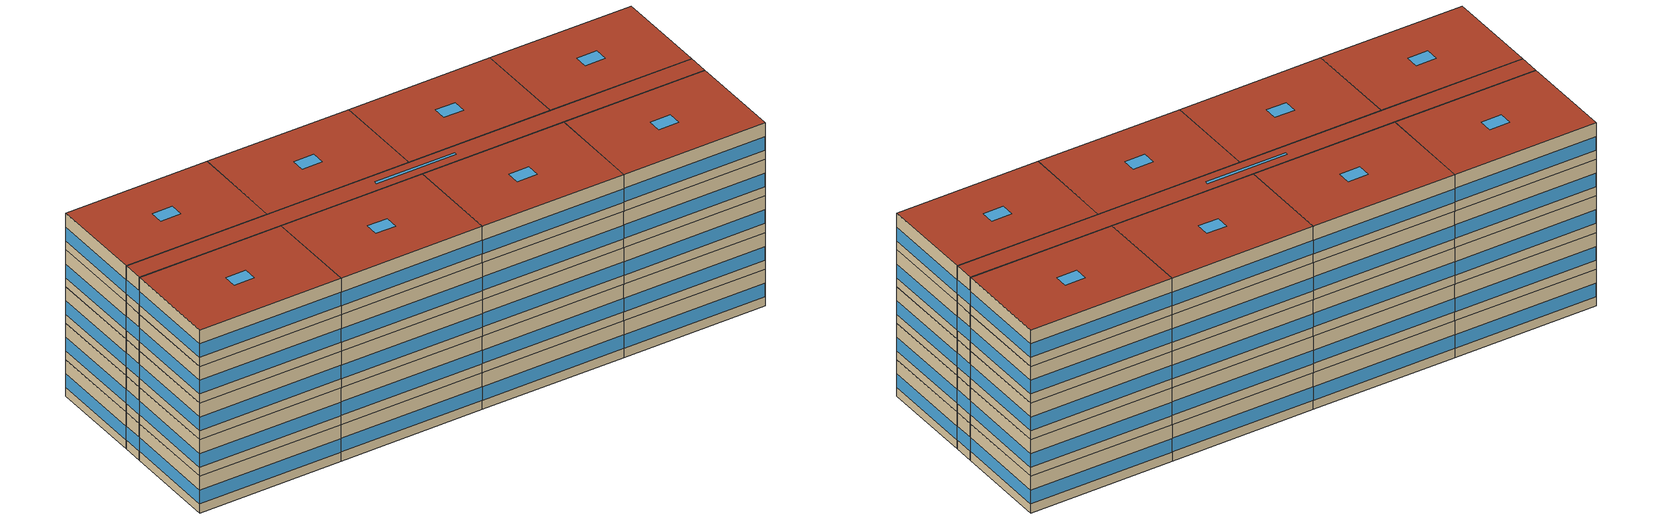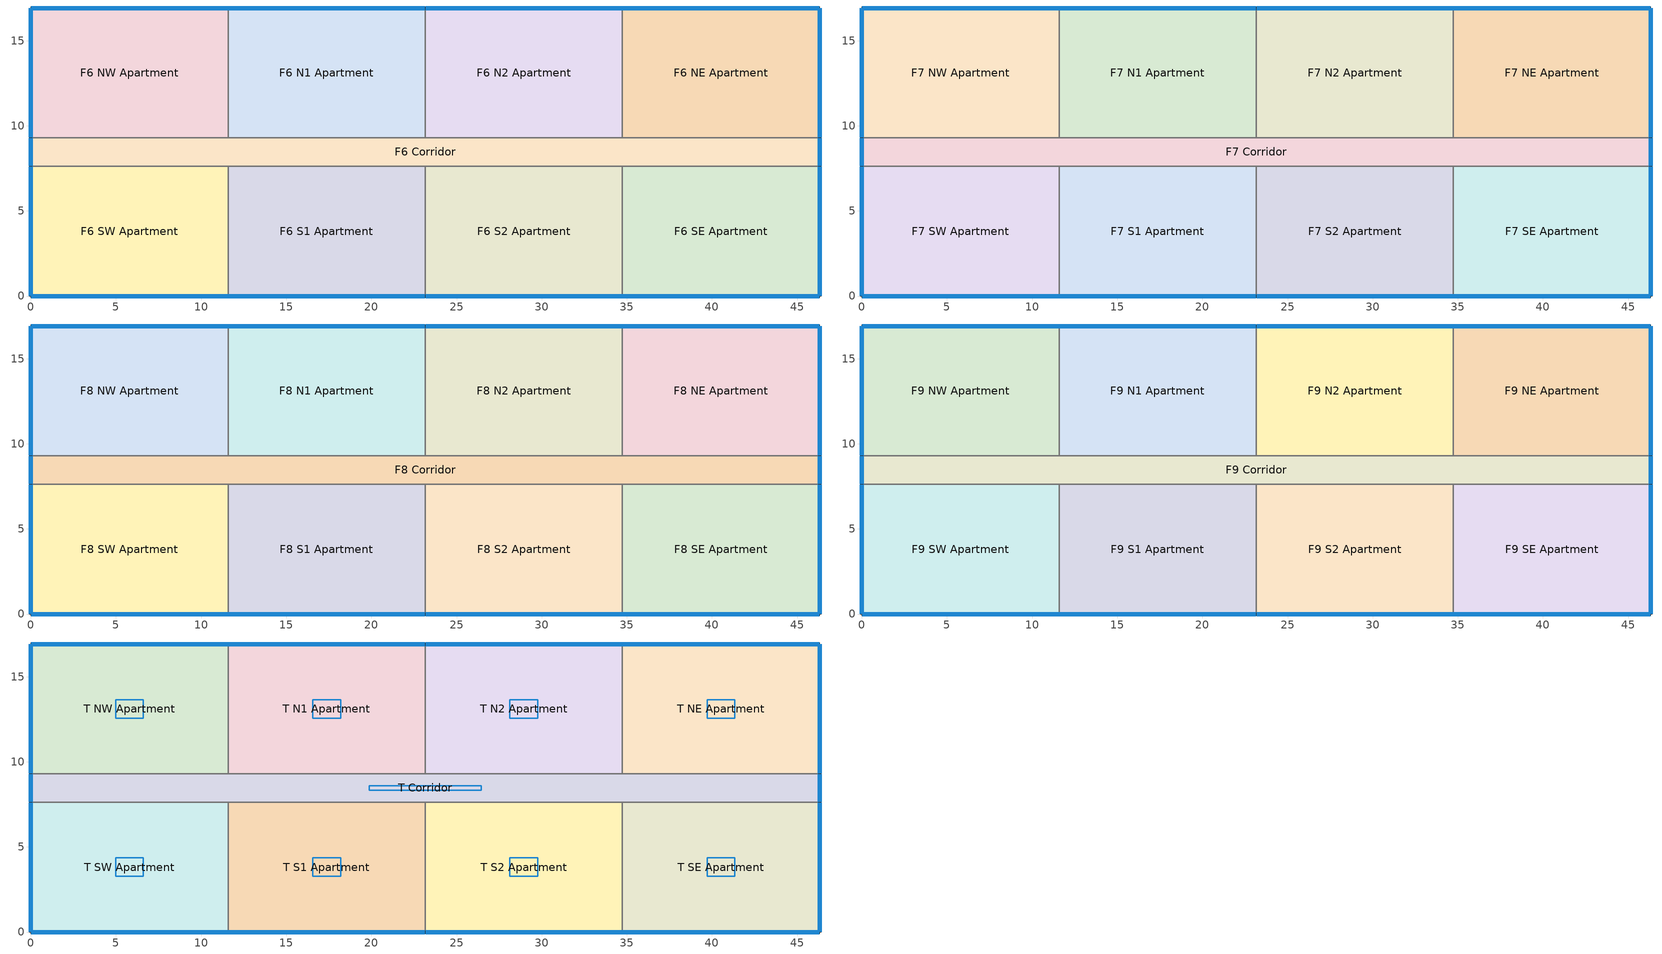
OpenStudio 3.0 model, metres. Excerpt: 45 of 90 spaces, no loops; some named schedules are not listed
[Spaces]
F6 S2 Apartment
 floor to M S2 Apartment: 34.75,7.62 34.75,0 23.16,0 23.16,7.62 z15.24
 wall outside: 23.16,0 34.75,0 z15.24:18.29
 wall to F6 Corridor: 34.75,7.62 23.16,7.62 z15.24:18.29
 wall to F6 S1 Apartment: 23.16,7.62 23.16,0 z15.24:18.29
 wall to F6 SE Apartment: 34.75,0 34.75,7.62 z15.24:18.29
 window (BTAP-Ext-FixedWindow:U=0.190 SHGC=0.600): 23.19,0 34.72,0 z16:17.12
F6 NE Apartment
 floor to M NE Apartment: 46.33,16.92 46.33,9.3 34.75,9.3 34.75,16.92 z15.24
 wall outside: 46.33,9.3 46.33,16.92 34.75,16.92 z15.24:18.29
 wall to F6 N2 Apartment: 34.75,16.92 34.75,9.3 z15.24:18.29
 wall to F6 Corridor: 34.75,9.3 46.33,9.3 z15.24:18.29
 window (BTAP-Ext-FixedWindow:U=0.190 SHGC=0.600): 46.33,9.32 46.33,16.89 z16:17.13; 46.3,16.92 34.77,16.92 z16:17.12
F6 S1 Apartment
 floor to M S1 Apartment: 23.16,7.62 23.16,0 11.58,0 11.58,7.62 z15.24
 wall outside: 11.58,0 23.16,0 z15.24:18.29
 wall to F6 SW Apartment: 11.58,7.62 11.58,0 z15.24:18.29
 wall to F6 Corridor: 23.16,7.62 11.58,7.62 z15.24:18.29
 window (BTAP-Ext-FixedWindow:U=0.190 SHGC=0.600): 11.61,0 23.14,0 z16:17.12
F6 Corridor
 floor to M Corridor: 46.33,9.3 46.33,7.62 0,7.62 0,9.3 z15.24
 wall outside: 46.33,7.62 46.33,9.3 / 0,9.3 0,7.62 z15.24:18.29
 wall to F6 N1 Apartment: 23.16,9.3 11.58,9.3 z15.24:18.29
 wall to F6 SE Apartment: 34.75,7.62 46.33,7.62 z15.24:18.29
 wall to F6 SW Apartment: 0,7.62 11.58,7.62 z15.24:18.29
 wall to F6 N2 Apartment: 34.75,9.3 23.16,9.3 z15.24:18.29
 wall to F6 NW Apartment: 11.58,9.3 0,9.3 z15.24:18.29
 window (BTAP-Ext-FixedWindow:U=0.190 SHGC=0.600): 46.33,7.65 46.33,9.27 / 0,9.27 0,7.65 z16:17.15
F6 SE Apartment
 floor to M SE Apartment: 46.33,7.62 46.33,0 34.75,0 34.75,7.62 z15.24
 wall outside: 34.75,0 46.33,0 46.33,7.62 z15.24:18.29
 window (BTAP-Ext-FixedWindow:U=0.190 SHGC=0.600): 46.33,0.03 46.33,7.59 z16:17.13; 34.77,0 46.3,0 z16:17.12
F6 N1 Apartment
 floor to M N1 Apartment: 23.16,16.92 23.16,9.3 11.58,9.3 11.58,16.92 z15.24
 wall outside: 23.16,16.92 11.58,16.92 z15.24:18.29
 wall to F6 N2 Apartment: 23.16,9.3 23.16,16.92 z15.24:18.29
 wall to F6 NW Apartment: 11.58,16.92 11.58,9.3 z15.24:18.29
 window (BTAP-Ext-FixedWindow:U=0.190 SHGC=0.600): 23.14,16.92 11.61,16.92 z16:17.12
F6 NW Apartment
 floor to M NW Apartment: 11.58,16.92 11.58,9.3 0,9.3 0,16.92 z15.24
 wall outside: 11.58,16.92 0,16.92 0,9.3 z15.24:18.29
 window (BTAP-Ext-FixedWindow:U=0.190 SHGC=0.600): 11.56,16.92 0.03,16.92 z16:17.12; 0,16.89 0,9.32 z16:17.13
F6 N2 Apartment
 floor to M N2 Apartment: 34.75,16.92 34.75,9.3 23.16,9.3 23.16,16.92 z15.24
 wall outside: 34.75,16.92 23.16,16.92 z15.24:18.29
 window (BTAP-Ext-FixedWindow:U=0.190 SHGC=0.600): 34.72,16.92 23.19,16.92 z16:17.12
F6 SW Apartment
 floor to M SW Apartment: 11.58,7.62 11.58,0 0,0 0,7.62 z15.24
 wall outside: 0,7.62 0,0 11.58,0 z15.24:18.29
 window (BTAP-Ext-FixedWindow:U=0.190 SHGC=0.600): 0.03,0 11.56,0 z16:17.12; 0,7.59 0,0.03 z16:17.13
F7 SE Apartment
 floor to F6 SE Apartment: 46.33,7.62 46.33,0 34.75,0 34.75,7.62 z18.29
 wall outside: 34.75,0 46.33,0 46.33,7.62 z18.29:21.33
 wall to F7 S2 Apartment: 34.75,7.62 34.75,0 z18.29:21.33
 wall to F7 Corridor: 46.33,7.62 34.75,7.62 z18.29:21.33
 window (BTAP-Ext-FixedWindow:U=0.190 SHGC=0.600): 46.33,0.03 46.33,7.59 z19.05:20.18; 34.77,0 46.3,0 z19.05:20.17
F7 N2 Apartment
 floor to F6 N2 Apartment: 34.75,16.92 34.75,9.3 23.16,9.3 23.16,16.92 z18.29
 wall outside: 34.75,16.92 23.16,16.92 z18.29:21.33
 wall to F7 Corridor: 23.16,9.3 34.75,9.3 z18.29:21.33
 wall to F7 NE Apartment: 34.75,9.3 34.75,16.92 z18.29:21.33
 wall to F7 N1 Apartment: 23.16,16.92 23.16,9.3 z18.29:21.33
 window (BTAP-Ext-FixedWindow:U=0.190 SHGC=0.600): 34.72,16.92 23.19,16.92 z19.05:20.17
F7 NE Apartment
 floor to F6 NE Apartment: 46.33,16.92 46.33,9.3 34.75,9.3 34.75,16.92 z18.29
 wall outside: 46.33,9.3 46.33,16.92 34.75,16.92 z18.29:21.33
 wall to F7 Corridor: 34.75,9.3 46.33,9.3 z18.29:21.33
 window (BTAP-Ext-FixedWindow:U=0.190 SHGC=0.600): 46.33,9.32 46.33,16.89 z19.05:20.18; 46.3,16.92 34.77,16.92 z19.05:20.17
F7 S2 Apartment
 floor to F6 S2 Apartment: 34.75,7.62 34.75,0 23.16,0 23.16,7.62 z18.29
 wall outside: 23.16,0 34.75,0 z18.29:21.33
 wall to F7 Corridor: 34.75,7.62 23.16,7.62 z18.29:21.33
 wall to F7 S1 Apartment: 23.16,7.62 23.16,0 z18.29:21.33
 window (BTAP-Ext-FixedWindow:U=0.190 SHGC=0.600): 23.19,0 34.72,0 z19.05:20.17
F7 NW Apartment
 floor to F6 NW Apartment: 11.58,16.92 11.58,9.3 0,9.3 0,16.92 z18.29
 wall outside: 11.58,16.92 0,16.92 0,9.3 z18.29:21.33
 wall to F7 Corridor: 0,9.3 11.58,9.3 z18.29:21.33
 wall to F7 N1 Apartment: 11.58,9.3 11.58,16.92 z18.29:21.33
 window (BTAP-Ext-FixedWindow:U=0.190 SHGC=0.600): 11.56,16.92 0.03,16.92 z19.05:20.17; 0,16.89 0,9.32 z19.05:20.18
F7 N1 Apartment
 floor to F6 N1 Apartment: 23.16,16.92 23.16,9.3 11.58,9.3 11.58,16.92 z18.29
 wall outside: 23.16,16.92 11.58,16.92 z18.29:21.33
 wall to F7 Corridor: 11.58,9.3 23.16,9.3 z18.29:21.33
 window (BTAP-Ext-FixedWindow:U=0.190 SHGC=0.600): 23.14,16.92 11.61,16.92 z19.05:20.17
F7 S1 Apartment
 floor to F6 S1 Apartment: 23.16,7.62 23.16,0 11.58,0 11.58,7.62 z18.29
 wall outside: 11.58,0 23.16,0 z18.29:21.33
 wall to F7 Corridor: 23.16,7.62 11.58,7.62 z18.29:21.33
 wall to F7 SW Apartment: 11.58,7.62 11.58,0 z18.29:21.33
 window (BTAP-Ext-FixedWindow:U=0.190 SHGC=0.600): 11.61,0 23.14,0 z19.05:20.17
F7 Corridor
 floor to F6 Corridor: 46.33,9.3 46.33,7.62 0,7.62 0,9.3 z18.29
 wall outside: 0,9.3 0,7.62 / 46.33,7.62 46.33,9.3 z18.29:21.33
 wall to F7 SW Apartment: 0,7.62 11.58,7.62 z18.29:21.33
 window (BTAP-Ext-FixedWindow:U=0.190 SHGC=0.600): 46.33,7.65 46.33,9.27 / 0,9.27 0,7.65 z19.05:20.2
F7 SW Apartment
 floor to F6 SW Apartment: 11.58,7.62 11.58,0 0,0 0,7.62 z18.29
 wall outside: 0,7.62 0,0 11.58,0 z18.29:21.33
 window (BTAP-Ext-FixedWindow:U=0.190 SHGC=0.600): 0.03,0 11.56,0 z19.05:20.17; 0,7.59 0,0.03 z19.05:20.18
F8 SW Apartment
 floor to F7 SW Apartment: 11.58,7.62 11.58,0 0,0 0,7.62 z21.33
 wall outside: 0,7.62 0,0 11.58,0 z21.33:24.38
 wall to F8 Corridor: 11.58,7.62 0,7.62 z21.33:24.38
 wall to F8 S1 Apartment: 11.58,0 11.58,7.62 z21.33:24.38
 window (BTAP-Ext-FixedWindow:U=0.190 SHGC=0.600): 0.03,0 11.56,0 / 0,7.59 0,0.03 z22.1:23.22
F8 N1 Apartment
 floor to F7 N1 Apartment: 23.16,16.92 23.16,9.3 11.58,9.3 11.58,16.92 z21.33
 wall outside: 23.16,16.92 11.58,16.92 z21.33:24.38
 wall to F8 NW Apartment: 11.58,16.92 11.58,9.3 z21.33:24.38
 wall to F8 Corridor: 11.58,9.3 23.16,9.3 z21.33:24.38
 wall to F8 N2 Apartment: 23.16,9.3 23.16,16.92 z21.33:24.38
 window (BTAP-Ext-FixedWindow:U=0.190 SHGC=0.600): 23.14,16.92 11.61,16.92 z22.1:23.22
F8 N2 Apartment
 floor to F7 N2 Apartment: 34.75,16.92 34.75,9.3 23.16,9.3 23.16,16.92 z21.33
 wall outside: 34.75,16.92 23.16,16.92 z21.33:24.38
 wall to F8 Corridor: 23.16,9.3 34.75,9.3 z21.33:24.38
 wall to F8 NE Apartment: 34.75,9.3 34.75,16.92 z21.33:24.38
 window (BTAP-Ext-FixedWindow:U=0.190 SHGC=0.600): 34.72,16.92 23.19,16.92 z22.1:23.22
F8 Corridor
 floor to F7 Corridor: 46.33,9.3 46.33,7.62 0,7.62 0,9.3 z21.33
 wall outside: 46.33,7.62 46.33,9.3 / 0,9.3 0,7.62 z21.33:24.38
 wall to F8 S1 Apartment: 11.58,7.62 23.16,7.62 z21.33:24.38
 wall to F8 SE Apartment: 34.75,7.62 46.33,7.62 z21.33:24.38
 wall to F8 NE Apartment: 46.33,9.3 34.75,9.3 z21.33:24.38
 wall to F8 NW Apartment: 11.58,9.3 0,9.3 z21.33:24.38
 wall to F8 S2 Apartment: 23.16,7.62 34.75,7.62 z21.33:24.38
 window (BTAP-Ext-FixedWindow:U=0.190 SHGC=0.600): 46.33,7.65 46.33,9.27 / 0,9.27 0,7.65 z22.1:23.25
F8 S1 Apartment
 floor to F7 S1 Apartment: 23.16,7.62 23.16,0 11.58,0 11.58,7.62 z21.33
 wall outside: 11.58,0 23.16,0 z21.33:24.38
 wall to F8 S2 Apartment: 23.16,0 23.16,7.62 z21.33:24.38
 window (BTAP-Ext-FixedWindow:U=0.190 SHGC=0.600): 11.61,0 23.14,0 z22.1:23.22
F8 S2 Apartment
 floor to F7 S2 Apartment: 34.75,7.62 34.75,0 23.16,0 23.16,7.62 z21.33
 wall outside: 23.16,0 34.75,0 z21.33:24.38
 wall to F8 SE Apartment: 34.75,0 34.75,7.62 z21.33:24.38
 window (BTAP-Ext-FixedWindow:U=0.190 SHGC=0.600): 23.19,0 34.72,0 z22.1:23.22
F8 SE Apartment
 floor to F7 SE Apartment: 46.33,7.62 46.33,0 34.75,0 34.75,7.62 z21.33
 wall outside: 34.75,0 46.33,0 46.33,7.62 z21.33:24.38
 window (BTAP-Ext-FixedWindow:U=0.190 SHGC=0.600): 46.33,0.03 46.33,7.59 / 34.77,0 46.3,0 z22.1:23.22
F8 NW Apartment
 floor to F7 NW Apartment: 11.58,16.92 11.58,9.3 0,9.3 0,16.92 z21.33
 wall outside: 11.58,16.92 0,16.92 0,9.3 z21.33:24.38
 window (BTAP-Ext-FixedWindow:U=0.190 SHGC=0.600): 11.56,16.92 0.03,16.92 / 0,16.89 0,9.32 z22.1:23.22
F8 NE Apartment
 floor to F7 NE Apartment: 46.33,16.92 46.33,9.3 34.75,9.3 34.75,16.92 z21.33
 wall outside: 46.33,9.3 46.33,16.92 34.75,16.92 z21.33:24.38
 window (BTAP-Ext-FixedWindow:U=0.190 SHGC=0.600): 46.33,9.32 46.33,16.89 / 46.3,16.92 34.77,16.92 z22.1:23.22
F9 SE Apartment
 floor to F8 SE Apartment: 46.33,7.62 46.33,0 34.75,0 34.75,7.62 z24.38
 wall outside: 34.75,0 46.33,0 46.33,7.62 z24.38:27.43
 wall to F9 S2 Apartment: 34.75,7.62 34.75,0 z24.38:27.43
 wall to F9 Corridor: 46.33,7.62 34.75,7.62 z24.38:27.43
 window (BTAP-Ext-FixedWindow:U=0.190 SHGC=0.600): 46.33,0.03 46.33,7.59 / 34.77,0 46.3,0 z25.14:26.27
F9 N2 Apartment
 floor to F8 N2 Apartment: 34.75,16.92 34.75,9.3 23.16,9.3 23.16,16.92 z24.38
 wall outside: 34.75,16.92 23.16,16.92 z24.38:27.43
 wall to F9 NE Apartment: 34.75,9.3 34.75,16.92 z24.38:27.43
 wall to F9 Corridor: 23.16,9.3 34.75,9.3 z24.38:27.43
 wall to F9 N1 Apartment: 23.16,16.92 23.16,9.3 z24.38:27.43
 window (BTAP-Ext-FixedWindow:U=0.190 SHGC=0.600): 34.72,16.92 23.19,16.92 z25.14:26.27
F9 SW Apartment
 floor to F8 SW Apartment: 11.58,7.62 11.58,0 0,0 0,7.62 z24.38
 wall outside: 0,7.62 0,0 11.58,0 z24.38:27.43
 wall to F9 Corridor: 11.58,7.62 0,7.62 z24.38:27.43
 wall to F9 S1 Apartment: 11.58,0 11.58,7.62 z24.38:27.43
 window (BTAP-Ext-FixedWindow:U=0.190 SHGC=0.600): 0.03,0 11.56,0 / 0,7.59 0,0.03 z25.14:26.27
F9 Corridor
 floor to F8 Corridor: 46.33,9.3 46.33,7.62 0,7.62 0,9.3 z24.38
 wall outside: 0,9.3 0,7.62 / 46.33,7.62 46.33,9.3 z24.38:27.43
 wall to F9 NE Apartment: 46.33,9.3 34.75,9.3 z24.38:27.43
 wall to F9 NW Apartment: 11.58,9.3 0,9.3 z24.38:27.43
 wall to F9 S1 Apartment: 11.58,7.62 23.16,7.62 z24.38:27.43
 wall to F9 N1 Apartment: 23.16,9.3 11.58,9.3 z24.38:27.43
 wall to F9 S2 Apartment: 23.16,7.62 34.75,7.62 z24.38:27.43
 window (BTAP-Ext-FixedWindow:U=0.190 SHGC=0.600): 46.33,7.65 46.33,9.27 / 0,9.27 0,7.65 z25.14:26.3
F9 NE Apartment
 floor to F8 NE Apartment: 46.33,16.92 46.33,9.3 34.75,9.3 34.75,16.92 z24.38
 wall outside: 46.33,9.3 46.33,16.92 34.75,16.92 z24.38:27.43
 window (BTAP-Ext-FixedWindow:U=0.190 SHGC=0.600): 46.33,9.32 46.33,16.89 / 46.3,16.92 34.77,16.92 z25.14:26.27
F9 S1 Apartment
 floor to F8 S1 Apartment: 23.16,7.62 23.16,0 11.58,0 11.58,7.62 z24.38
 wall outside: 11.58,0 23.16,0 z24.38:27.43
 wall to F9 S2 Apartment: 23.16,0 23.16,7.62 z24.38:27.43
 window (BTAP-Ext-FixedWindow:U=0.190 SHGC=0.600): 11.61,0 23.14,0 z25.14:26.27
F9 S2 Apartment
 floor to F8 S2 Apartment: 34.75,7.62 34.75,0 23.16,0 23.16,7.62 z24.38
 wall outside: 23.16,0 34.75,0 z24.38:27.43
 window (BTAP-Ext-FixedWindow:U=0.190 SHGC=0.600): 23.19,0 34.72,0 z25.14:26.27
F9 NW Apartment
 floor to F8 NW Apartment: 11.58,16.92 11.58,9.3 0,9.3 0,16.92 z24.38
 wall outside: 11.58,16.92 0,16.92 0,9.3 z24.38:27.43
 wall to F9 N1 Apartment: 11.58,9.3 11.58,16.92 z24.38:27.43
 window (BTAP-Ext-FixedWindow:U=0.190 SHGC=0.600): 11.56,16.92 0.03,16.92 / 0,16.89 0,9.32 z25.14:26.27
F9 N1 Apartment
 floor to F8 N1 Apartment: 23.16,16.92 23.16,9.3 11.58,9.3 11.58,16.92 z24.38
 wall outside: 23.16,16.92 11.58,16.92 z24.38:27.43
 window (BTAP-Ext-FixedWindow:U=0.190 SHGC=0.600): 23.14,16.92 11.61,16.92 z25.14:26.27
T N1 Apartment
 floor to F9 N1 Apartment: 23.16,16.92 23.16,9.3 11.58,9.3 11.58,16.92 z27.43
 wall outside: 23.16,16.92 11.58,16.92 z27.43:30.48
 wall to T NW Apartment: 11.58,16.92 11.58,9.3 z27.43:30.48
 wall to T Corridor: 11.58,9.3 23.16,9.3 z27.43:30.48
 wall to T N2 Apartment: 23.16,9.3 23.16,16.92 z27.43:30.48
 window (BTAP-Ext-FixedWindow:U=0.190 SHGC=0.600): 23.14,16.92 11.61,16.92 z28.19:29.32
 roof outside: 23.16,9.3 23.16,16.92 11.58,16.92 11.58,9.3 z30.48
 skylight (BTAP-Ext-Skylights:U=0.190 SHGC=0.600): 18.19,12.57 18.19,13.64 16.55,13.64 16.55,12.57 z30.48
T N2 Apartment
 floor to F9 N2 Apartment: 34.75,16.92 34.75,9.3 23.16,9.3 23.16,16.92 z27.43
 wall outside: 34.75,16.92 23.16,16.92 z27.43:30.48
 wall to T NE Apartment: 34.75,9.3 34.75,16.92 z27.43:30.48
 wall to T Corridor: 23.16,9.3 34.75,9.3 z27.43:30.48
 window (BTAP-Ext-FixedWindow:U=0.190 SHGC=0.600): 34.72,16.92 23.19,16.92 z28.19:29.32
 roof outside: 34.75,9.3 34.75,16.92 23.16,16.92 23.16,9.3 z30.48
 skylight (BTAP-Ext-Skylights:U=0.190 SHGC=0.600): 29.77,12.57 29.77,13.64 28.14,13.64 28.14,12.57 z30.48
T S2 Apartment
 floor to F9 S2 Apartment: 34.75,7.62 34.75,0 23.16,0 23.16,7.62 z27.43
 wall outside: 23.16,0 34.75,0 z27.43:30.48
 wall to T Corridor: 34.75,7.62 23.16,7.62 z27.43:30.48
 wall to T S1 Apartment: 23.16,7.62 23.16,0 z27.43:30.48
 wall to T SE Apartment: 34.75,0 34.75,7.62 z27.43:30.48
 window (BTAP-Ext-FixedWindow:U=0.190 SHGC=0.600): 23.19,0 34.72,0 z28.19:29.32
 roof outside: 34.75,0 34.75,7.62 23.16,7.62 23.16,0 z30.48
 skylight (BTAP-Ext-Skylights:U=0.190 SHGC=0.600): 29.77,3.27 29.77,4.35 28.14,4.35 28.14,3.27 z30.48
T SW Apartment
 floor to F9 SW Apartment: 11.58,7.62 11.58,0 0,0 0,7.62 z27.43
 wall outside: 0,7.62 0,0 11.58,0 z27.43:30.48
 wall to T Corridor: 11.58,7.62 0,7.62 z27.43:30.48
 wall to T S1 Apartment: 11.58,0 11.58,7.62 z27.43:30.48
 window (BTAP-Ext-FixedWindow:U=0.190 SHGC=0.600): 0.03,0 11.56,0 / 0,7.59 0,0.03 z28.19:29.32
 roof outside: 11.58,0 11.58,7.62 0,7.62 0,0 z30.48
 skylight (BTAP-Ext-Skylights:U=0.190 SHGC=0.600): 6.61,3.27 6.61,4.35 4.97,4.35 4.97,3.27 z30.48
T SE Apartment
 floor to F9 SE Apartment: 46.33,7.62 46.33,0 34.75,0 34.75,7.62 z27.43
 wall outside: 34.75,0 46.33,0 46.33,7.62 z27.43:30.48
 wall to T Corridor: 46.33,7.62 34.75,7.62 z27.43:30.48
 window (BTAP-Ext-FixedWindow:U=0.190 SHGC=0.600): 46.33,0.03 46.33,7.59 / 34.77,0 46.3,0 z28.19:29.32
 roof outside: 46.33,0 46.33,7.62 34.75,7.62 34.75,0 z30.48
 skylight (BTAP-Ext-Skylights:U=0.190 SHGC=0.600): 41.36,3.27 41.36,4.35 39.72,4.35 39.72,3.27 z30.48
T S1 Apartment
 floor to F9 S1 Apartment: 23.16,7.62 23.16,0 11.58,0 11.58,7.62 z27.43
 wall outside: 11.58,0 23.16,0 z27.43:30.48
 wall to T Corridor: 23.16,7.62 11.58,7.62 z27.43:30.48
 window (BTAP-Ext-FixedWindow:U=0.190 SHGC=0.600): 11.61,0 23.14,0 z28.19:29.32
 roof outside: 23.16,0 23.16,7.62 11.58,7.62 11.58,0 z30.48
 skylight (BTAP-Ext-Skylights:U=0.190 SHGC=0.600): 18.19,3.27 18.19,4.35 16.55,4.35 16.55,3.27 z30.48
T Corridor
 floor to F9 Corridor: 46.33,9.3 46.33,7.62 0,7.62 0,9.3 z27.43
 wall outside: 0,9.3 0,7.62 / 46.33,7.62 46.33,9.3 z27.43:30.48
 wall to T NE Apartment: 46.33,9.3 34.75,9.3 z27.43:30.48
 wall to T NW Apartment: 11.58,9.3 0,9.3 z27.43:30.48
 window (BTAP-Ext-FixedWindow:U=0.190 SHGC=0.600): 46.33,7.65 46.33,9.27 / 0,9.27 0,7.65 z28.19:29.35
 roof outside: 46.33,7.62 46.33,9.3 0,9.3 0,7.62 z30.48
 skylight (BTAP-Ext-Skylights:U=0.190 SHGC=0.600): 26.44,8.34 26.44,8.58 19.89,8.58 19.89,8.34 z30.48
T NE Apartment
 floor to F9 NE Apartment: 46.33,16.92 46.33,9.3 34.75,9.3 34.75,16.92 z27.43
 wall outside: 46.33,9.3 46.33,16.92 34.75,16.92 z27.43:30.48
 window (BTAP-Ext-FixedWindow:U=0.190 SHGC=0.600): 46.33,9.32 46.33,16.89 / 46.3,16.92 34.77,16.92 z28.19:29.32
 roof outside: 46.33,9.3 46.33,16.92 34.75,16.92 34.75,9.3 z30.48
 skylight (BTAP-Ext-Skylights:U=0.190 SHGC=0.600): 41.36,12.57 41.36,13.64 39.72,13.64 39.72,12.57 z30.48
T NW Apartment
 floor to F9 NW Apartment: 11.58,16.92 11.58,9.3 0,9.3 0,16.92 z27.43
 wall outside: 11.58,16.92 0,16.92 0,9.3 z27.43:30.48
 window (BTAP-Ext-FixedWindow:U=0.190 SHGC=0.600): 11.56,16.92 0.03,16.92 / 0,16.89 0,9.32 z28.19:29.32
 roof outside: 11.58,9.3 11.58,16.92 0,16.92 0,9.3 z30.48
 skylight (BTAP-Ext-Skylights:U=0.190 SHGC=0.600): 6.61,12.57 6.61,13.64 4.97,13.64 4.97,12.57 z30.48
[Site]
Ottawa=Macdonald-Cartier Intl AP_ON_CAN: Latitude {deg}=45.317; Longitude {deg}=-75.667; Time Zone {hr}=-5; Elevation {m}=114.9; Terrain=City
[Building]
HighriseApartment: North Axis {deg}=0; Default Construction Set=BTAP-Mass at hdd = 4500.0; Standards Number of Stories=10; Standards Number of Above Ground Stories=10; Standards Template=NECB2017; Standards Building Type=HighriseApartment
[Site:WaterMainsTemperature]
Calculation Method=Correlation; Annual Average Outdoor Air Temperature {C}=6.83333; Maximum Difference In Monthly Average Outdoor Air Temperatures {deltaC}=31.2
[Site:GroundTemperature:BuildingSurface]
19.527, 19.502, 19.536, 19.598, 20.002, 21.64, 22.225, 22.375, 21.449, 20.121, 19.802, 19.633
[SizingPeriod:DesignDay] Barometric Pressure {Pa}=99952; Sky Clearness=0; Rain Indicator=0; Snow Indicator=0; Day of Month=21; Daylight Saving Time Indicator=0; Humidity Indicating Type=Wetbulb; Dry-Bulb Temperature Range Modifier Type=DefaultMultipliers
Name | Maximum Dry-Bulb Temperature {C} | Daily Dry-Bulb Temperature Range {deltaC} | Humidity Indicating Conditions at Maximum Dry-Bulb | Wind Speed {m/s} | Wind Direction {deg} | Month | Day Type | Solar Model Indicator | ASHRAE Taub | ASHRAE Taud
Ottawa=Macdonald-Cartier Intl Ann Clg .4% Condns DB=>MWB | 30.6 | 10.1 | 21.8 | 4.6 | 220 | 7 | SummerDesignDay | ASHRAETau | 0.417 | 2.264
Ottawa=Macdonald-Cartier Intl Ann Htg 99.6% Condns DB | -24.2 | 0 | -24.2 | 3.5 | 290 | 1 | WinterDesignDay | ASHRAEClearSky
[Material:NoMass] Roughness=Smooth; Thermal Absorptance=0.9; Solar Absorptance=0.7
Name | Thermal Resistance {m2-K/W} | Visible Absorptance
Typical Carpet Pad; Typical Carpet Pad 1 | 0.21648 | 0.8
Typical Insulation 1 | 5.20402 | 0.7
Typical Insulation 2 | 3.77764 | 0.7
Typical Insulation 3 | 6.41024 | 0.7
Typical Carpet Pad 2 | 1.25503 | 0.8
Typical Carpet Pad 3; Typical Carpet Pad 4 | 3.45515 | 0.8
Typical Insulation 4 | 0.526298 | 0.7
Typical Insulation 5 | 0.526316 | 0.7
[Material]
Name | Roughness | Thickness {m} | Conductivity {W/m-K} | Density {kg/m3} | Specific Heat {J/kg-K} | Thermal Absorptance | Solar Absorptance | Visible Absorptance
G05 25mm wood | MediumSmooth | 0.0254 | 0.15 | 608 | 1630 | 0.9 | 0.5 | 0.5
100mm Normalweight concrete floor 1 | MediumSmooth | 0.1016 | 2.31 | 2322 | 832
G01 13mm gypsum board 1 | Smooth | 0.0127 | 0.16 | 800 | 1090 | 0.9 | 0.7 | 0.5
4 in. Normalweight Concrete Floor 1 | MediumRough | 0.1016 | 2.31 | 2322 | 832 | 0.9 | 0.7 | 0.7
1IN Stucco 1 | Smooth | 0.0253 | 0.6918 | 1858 | 837 | 0.9 | 0.7 | 0.92
8IN CONCRETE HW RefBldg 1 | Rough | 0.2032 | 1.311 | 2240 | 836.8 | 0.9 | 0.7 | 0.7
1/2IN Gypsum 1 | Smooth | 0.0127 | 0.16 | 784.9 | 830 | 0.9 | 0.4 | 0.4
Metal Roof Surface 1; F08 Metal surface 1 | Smooth | 0.0008 | 45.28 | 7824 | 500 | 0.9 | 0.7 | 0.7
6 in. Normalweight Concrete Floor 1; 6 in. Normalweight Concrete Floor 2; 6 in. Normalweight Concrete Floor 3 | MediumRough | 0.1524 | 2.31 | 2322 | 832 | 0.9 | 0.7 | 0.7
[Construction]
BTAP-Int-Partition; BTAP-Int-Door: G05 25mm wood
BTAP-Int-Floor: 100mm Normalweight concrete floor 1, Typical Carpet Pad
BTAP-Int-Wall: G01 13mm gypsum board 1, G01 13mm gypsum board 1
BTAP-Int-Ceiling: Typical Carpet Pad, 100mm Normalweight concrete floor 1
BTAP-Int-Window: SimpleGlazing
BTAP-Ext-Floor-Mass:U-0.183: Typical Insulation 1, 4 in. Normalweight Concrete Floor 1, Typical Carpet Pad 1
BTAP-Ext-Wall-Mass:U-0.247: 1IN Stucco 1, 8IN CONCRETE HW RefBldg 1, Typical Insulation 2, 1/2IN Gypsum 1
BTAP-Ext-Roof-Metal:U-0.156: Metal Roof Surface 1, Typical Insulation 3
BTAP-Grnd-Floor-Mass:U-0.757: 6 in. Normalweight Concrete Floor 1, Typical Carpet Pad 2
BTAP-Grnd-Wall-Mass:U-0.284: 6 in. Normalweight Concrete Floor 2, Typical Carpet Pad 3
BTAP-Grnd-Roof-Mass:U-0.284: 6 in. Normalweight Concrete Floor 3, Typical Carpet Pad 4
BTAP-Ext-FixedWindow:U=0.190 SHGC=0.600; BTAP-Ext-GlassDoors:U=0.190 SHGC=0.600; BTAP-Ext-Skylights:U=0.190 SHGC=0.600; BTAP-Ext-DaylightDomes:U=0.190 SHGC=0.600; BTAP-Ext-DaylightDiffuser:U=0.190 SHGC=0.600: SimpleGlazing:U=0.190 SHGC=0.600
BTAP-Ext-Door:U-1.9: F08 Metal surface 1, Typical Insulation 4
BTAP-Ext-OverHeadDoor:U-1.9: Typical Insulation 5
[DefaultConstructionSet]
BTAP-Mass at hdd = 4500.0: Default Exterior Surface Constructions=BTAP-Mass at hdd = 4500.0; Default Interior Surface Constructions=Default Surface Constructions 2; Default Ground Contact Surface Constructions=BTAP-Mass at hdd = 4500.0 1; Default Exterior SubSurface Constructions=BTAP-Mass at hdd = 4500.0; Default Interior SubSurface Constructions=Default Sub Surface Constructions 2; Interior Partition Construction=BTAP-Int-Partition
[DefaultSurfaceConstructions]
Name | Floor Construction | Wall Construction | Roof Ceiling Construction
Default Surface Constructions 2 | BTAP-Int-Floor | BTAP-Int-Wall | BTAP-Int-Ceiling
BTAP-Mass at hdd = 4500.0 | BTAP-Ext-Floor-Mass:U-0.183 | BTAP-Ext-Wall-Mass:U-0.247 | BTAP-Ext-Roof-Metal:U-0.156
BTAP-Mass at hdd = 4500.0 1 | BTAP-Grnd-Floor-Mass:U-0.757 | BTAP-Grnd-Wall-Mass:U-0.284 | BTAP-Grnd-Roof-Mass:U-0.284
[DefaultSubSurfaceConstructions]
Name | Fixed Window Construction | Operable Window Construction | Door Construction | Glass Door Construction | Overhead Door Construction | Skylight Construction | Tubular Daylight Dome Construction | Tubular Daylight Diffuser Construction
Default Sub Surface Constructions 2 | BTAP-Int-Window | BTAP-Int-Window | BTAP-Int-Door
BTAP-Mass at hdd = 4500.0 | BTAP-Ext-FixedWindow:U=0.190 SHGC=0.600 | BTAP-Ext-FixedWindow:U=0.190 SHGC=0.600 | BTAP-Ext-Door:U-1.9 | BTAP-Ext-GlassDoors:U=0.190 SHGC=0.600 | BTAP-Ext-OverHeadDoor:U-1.9 | BTAP-Ext-Skylights:U=0.190 SHGC=0.600 | BTAP-Ext-DaylightDomes:U=0.190 SHGC=0.600 | BTAP-Ext-DaylightDiffuser:U=0.190 SHGC=0.600
[WindowMaterial:SimpleGlazingSystem] Solar Heat Gain Coefficient=0.6; Visible Transmittance=0.21
Name | U-Factor {W/m2-K}
SimpleGlazing | 2.2
SimpleGlazing:U=0.190 SHGC=0.600 | 1.9
[Space] Part of Total Floor Area=Yes
Name | Space Type | Building Story | Thermal Zone
F8 SE Apartment | Space Function Dwelling units general | Building Story 8 | DU_BT=Space Function_ST=Dwelling units general_FL=Building Story 8_SCHG
F8 SW Apartment | Space Function Dwelling units general | Building Story 8 | DU_BT=Space Function_ST=Dwelling units general_FL=Building Story 8_SCHG 1
F6 NE Apartment | Space Function Dwelling units general | Building Story 6 | DU_BT=Space Function_ST=Dwelling units general_FL=Building Story 6_SCHG
F9 SE Apartment | Space Function Dwelling units general | Building Story 9 | DU_BT=Space Function_ST=Dwelling units general_FL=Building Story 9_SCHG
F6 S1 Apartment | Space Function Dwelling units general | Building Story 6 | DU_BT=Space Function_ST=Dwelling units general_FL=Building Story 6_SCHG 1
F7 S1 Apartment | Space Function Dwelling units general | Building Story 7 | DU_BT=Space Function_ST=Dwelling units general_FL=Building Story 7_SCHG
F7 SE Apartment | Space Function Dwelling units general | Building Story 7 | DU_BT=Space Function_ST=Dwelling units general_FL=Building Story 7_SCHG 1
F6 SE Apartment | Space Function Dwelling units general | Building Story 6 | DU_BT=Space Function_ST=Dwelling units general_FL=Building Story 6_SCHG 2
F7 NW Apartment | Space Function Dwelling units general | Building Story 7 | DU_BT=Space Function_ST=Dwelling units general_FL=Building Story 7_SCHG 2
F7 N2 Apartment | Space Function Dwelling units general | Building Story 7 | DU_BT=Space Function_ST=Dwelling units general_FL=Building Story 7_SCHG 3
F7 SW Apartment | Space Function Dwelling units general | Building Story 7 | DU_BT=Space Function_ST=Dwelling units general_FL=Building Story 7_SCHG 4
F8 N1 Apartment | Space Function Dwelling units general | Building Story 8 | DU_BT=Space Function_ST=Dwelling units general_FL=Building Story 8_SCHG 4
F7 NE Apartment | Space Function Dwelling units general | Building Story 7 | DU_BT=Space Function_ST=Dwelling units general_FL=Building Story 7_SCHG 5
F8 N2 Apartment | Space Function Dwelling units general | Building Story 8 | DU_BT=Space Function_ST=Dwelling units general_FL=Building Story 8_SCHG 2
F9 S1 Apartment | Space Function Dwelling units general | Building Story 9 | DU_BT=Space Function_ST=Dwelling units general_FL=Building Story 9_SCHG 2
F6 S2 Apartment | Space Function Dwelling units general | Building Story 6 | DU_BT=Space Function_ST=Dwelling units general_FL=Building Story 6_SCHG 3
F9 NW Apartment | Space Function Dwelling units general | Building Story 9 | DU_BT=Space Function_ST=Dwelling units general_FL=Building Story 9_SCHG 3
T S2 Apartment | Space Function Dwelling units general | Building Story 10 | DU_BT=Space Function_ST=Dwelling units general_FL=Building Story 10_SCHG 2
T N1 Apartment | Space Function Dwelling units general | Building Story 10 | DU_BT=Space Function_ST=Dwelling units general_FL=Building Story 10_SCHG
F6 Corridor | Space Function Corridor/Transition area other-sch-G | Building Story 6 | WILD_ST=Corridor/Transition area other-sch-G_FL=Building Story 6_SCH=G
F7 S2 Apartment | Space Function Dwelling units general | Building Story 7 | DU_BT=Space Function_ST=Dwelling units general_FL=Building Story 7_SCHG 6
F9 NE Apartment | Space Function Dwelling units general | Building Story 9 | DU_BT=Space Function_ST=Dwelling units general_FL=Building Story 9_SCHG 4
F8 NE Apartment | Space Function Dwelling units general | Building Story 8 | DU_BT=Space Function_ST=Dwelling units general_FL=Building Story 8_SCHG 3
T N2 Apartment | Space Function Dwelling units general | Building Story 10 | DU_BT=Space Function_ST=Dwelling units general_FL=Building Story 10_SCHG 3
F9 N2 Apartment | Space Function Dwelling units general | Building Story 9 | DU_BT=Space Function_ST=Dwelling units general_FL=Building Story 9_SCHG 1
F9 S2 Apartment | Space Function Dwelling units general | Building Story 9 | DU_BT=Space Function_ST=Dwelling units general_FL=Building Story 9_SCHG 5
T SW Apartment | Space Function Dwelling units general | Building Story 10 | DU_BT=Space Function_ST=Dwelling units general_FL=Building Story 10_SCHG 4
F8 Corridor | Space Function Corridor/Transition area other-sch-G | Building Story 8 | WILD_ST=Corridor/Transition area other-sch-G_FL=Building Story 8_SCH=G
F8 S1 Apartment | Space Function Dwelling units general | Building Story 8 | DU_BT=Space Function_ST=Dwelling units general_FL=Building Story 8_SCHG 5
F7 N1 Apartment | Space Function Dwelling units general | Building Story 7 | DU_BT=Space Function_ST=Dwelling units general_FL=Building Story 7_SCHG 7
F8 NW Apartment | Space Function Dwelling units general | Building Story 8 | DU_BT=Space Function_ST=Dwelling units general_FL=Building Story 8_SCHG 6
T S1 Apartment | Space Function Dwelling units general | Building Story 10 | DU_BT=Space Function_ST=Dwelling units general_FL=Building Story 10_SCHG 5
F9 N1 Apartment | Space Function Dwelling units general | Building Story 9 | DU_BT=Space Function_ST=Dwelling units general_FL=Building Story 9_SCHG 6
F6 N1 Apartment | Space Function Dwelling units general | Building Story 6 | DU_BT=Space Function_ST=Dwelling units general_FL=Building Story 6_SCHG 4
F8 S2 Apartment | Space Function Dwelling units general | Building Story 8 | DU_BT=Space Function_ST=Dwelling units general_FL=Building Story 8_SCHG 7
F6 N2 Apartment | Space Function Dwelling units general | Building Story 6 | DU_BT=Space Function_ST=Dwelling units general_FL=Building Story 6_SCHG 5
T SE Apartment | Space Function Dwelling units general | Building Story 10 | DU_BT=Space Function_ST=Dwelling units general_FL=Building Story 10_SCHG 6
T NW Apartment | Space Function Dwelling units general | Building Story 10 | DU_BT=Space Function_ST=Dwelling units general_FL=Building Story 10_SCHG 7
F9 SW Apartment | Space Function Dwelling units general | Building Story 9 | DU_BT=Space Function_ST=Dwelling units general_FL=Building Story 9_SCHG 7
F9 Corridor | Space Function Corridor/Transition area other-sch-G | Building Story 9 | WILD_ST=Corridor/Transition area other-sch-G_FL=Building Story 9_SCH=G
T NE Apartment | Space Function Dwelling units general | Building Story 10 | DU_BT=Space Function_ST=Dwelling units general_FL=Building Story 10_SCHG 1
F6 NW Apartment | Space Function Dwelling units general | Building Story 6 | DU_BT=Space Function_ST=Dwelling units general_FL=Building Story 6_SCHG 6
T Corridor | Space Function Corridor/Transition area other-sch-G | Building Story 10 | WILD_ST=Corridor/Transition area other-sch-G_FL=Building Story 10_SCH=G
F7 Corridor | Space Function Corridor/Transition area other-sch-G | Building Story 7 | WILD_ST=Corridor/Transition area other-sch-G_FL=Building Story 7_SCH=G
F6 SW Apartment | Space Function Dwelling units general | Building Story 6 | DU_BT=Space Function_ST=Dwelling units general_FL=Building Story 6_SCHG 7
[BuildingStory]
Name | Nominal Z Coordinate {m}
Building Story 6 | 15.2393
Building Story 7 | 18.2871
Building Story 8 | 21.3349
Building Story 9 | 24.3828
Building Story 10 | 27.4307
[SpaceType] Standards Building Type=Space Function
Name | Default Schedule Set | Design Specification Outdoor Air Object | Standards Space Type
Space Function Corridor/Transition area other-sch-G | Space Function Corridor/Transition area other-sch-G Schedule Set | Space Function Corridor/Transition area other-sch-G Ventilation | Corridor/Transition area other-sch-G
Space Function Dwelling units general | Space Function Dwelling units general Schedule Set | Space Function Dwelling units general Ventilation | Dwelling units general
[People:Definition] Number of People Calculation Method=People/Area; Fraction Radiant=0.3
Name | People per Space Floor Area {person/m2}
Space Function Corridor/Transition area other-sch-G People Definition | 0.0100036
Space Function Dwelling units general People Definition | 0.0400145
[People] Work Efficiency Schedule=Work Efficiency Schedule; Clothing Insulation Schedule=Clothing Schedule; Air Velocity Schedule=Air Velocity Schedule; Multiplier=1
Name | People Definition | Space or SpaceType
Space Function Corridor/Transition area other-sch-G People | Space Function Corridor/Transition area other-sch-G People Definition | Space Function Corridor/Transition area other-sch-G
Space Function Dwelling units general People | Space Function Dwelling units general People Definition | Space Function Dwelling units general
[Lights:Definition] Design Level Calculation Method=Watts/Area; Fraction Radiant=0.5; Fraction Visible=0.2
Name | Watts per Space Floor Area {W/m2}
Space Function Corridor/Transition area other-sch-G Lights Definition | 7.10258
Space Function Dwelling units general Lights Definition | 5.00182
[Lights] Fraction Replaceable=1
Name | Lights Definition | Space or SpaceType
Space Function Corridor/Transition area other-sch-G Lights | Space Function Corridor/Transition area other-sch-G Lights Definition | Space Function Corridor/Transition area other-sch-G
Space Function Dwelling units general Lights | Space Function Dwelling units general Lights Definition | Space Function Dwelling units general
[DesignSpecification:OutdoorAir] Outdoor Air Method=Sum; Outdoor Air Flow per Floor Area {m3/s-m2}=0.0003048
Name | Outdoor Air Flow per Person {m3/s-person}
Space Function Corridor/Transition area other-sch-G Ventilation
Space Function Dwelling units general Ventilation | 0.00235974
[DefaultScheduleSet] Number of People Schedule=NECB-G-Occupancy; People Activity Level Schedule=NECB-Activity; Lighting Schedule=NECB-G-Lighting; Electric Equipment Schedule=NECB-G-Electric-Equipment; Infiltration Schedule=Always On
Space Function Corridor/Transition area other-sch-G Schedule Set; Space Function Dwelling units general Schedule Set
[ThermostatSetpoint:DualSetpoint] Heating Setpoint Temperature Schedule=NECB-G-Thermostat Setpoint-Heating; Cooling Setpoint Temperature Schedule=NECB-G-Thermostat Setpoint-Cooling
Space Function Dwelling units general Thermostat 160; Space Function Dwelling units general Thermostat 161; Space Function Dwelling units general Thermostat 165; Space Function Dwelling units general Thermostat 166; Space Function Dwelling units general Thermostat 167; Space Function Dwelling units general Thermostat 169; Space Function Dwelling units general Thermostat 172; Space Function Dwelling units general Thermostat 177; Space Function Dwelling units general Thermostat 178; Space Function Dwelling units general Thermostat 180; Space Function Dwelling units general Thermostat 181; Space Function Dwelling units general Thermostat 182; Space Function Dwelling units general Thermostat 184; Space Function Dwelling units general Thermostat 186; Space Function Dwelling units general Thermostat 188; Space Function Dwelling units general Thermostat 190; Space Function Dwelling units general Thermostat 191; Space Function Dwelling units general Thermostat 192; Space Function Dwelling units general Thermostat 193; Space Function Dwelling units general Thermostat 195; Space Function Dwelling units general Thermostat 202; Space Function Dwelling units general Thermostat 204; Space Function Dwelling units general Thermostat 205; Space Function Dwelling units general Thermostat 207; Space Function Dwelling units general Thermostat 208; Space Function Dwelling units general Thermostat 211; Space Function Dwelling units general Thermostat 216; Space Function Dwelling units general Thermostat 218; Space Function Dwelling units general Thermostat 220; Space Function Dwelling units general Thermostat 221; Space Function Dwelling units general Thermostat 223; Space Function Dwelling units general Thermostat 224; Space Function Dwelling units general Thermostat 225; Space Function Dwelling units general Thermostat 226; Space Function Dwelling units general Thermostat 228; Space Function Dwelling units general Thermostat 230; Space Function Dwelling units general Thermostat 231; Space Function Dwelling units general Thermostat 232; Space Function Dwelling units general Thermostat 233; Space Function Dwelling units general Thermostat 235; Space Function Corridor/Transition area other-sch-G Thermostat 22; Space Function Corridor/Transition area other-sch-G Thermostat 23; Space Function Corridor/Transition area other-sch-G Thermostat 28; Space Function Corridor/Transition area other-sch-G Thermostat 29; Space Function Corridor/Transition area other-sch-G Thermostat 30
[ElectricEquipment:Definition]
Space Function Dwelling units general Elec Equip Definition: Design Level Calculation Method=Watts/Area; Watts per Space Floor Area {W/m2}=5.00182; Fraction Radiant=0.5
[ElectricEquipment]
Space Function Dwelling units general Elec Equip: Electric Equipment Definition=Space Function Dwelling units general Elec Equip Definition; Space or SpaceType=Space Function Dwelling units general
[SpaceInfiltration:DesignFlowRate] Schedule=Always On Discrete; Design Flow Rate Calculation Method=Flow/ExteriorArea; Flow per Exterior Surface Area {m3/s-m2}=0.00025; Constant Term Coefficient=0; Temperature Term Coefficient=0; Velocity Term Coefficient=0.224; Velocity Squared Term Coefficient=0
Name | Space or SpaceType
F6 Corridor Infiltration | F6 Corridor
F6 N1 Apartment Infiltration | F6 N1 Apartment
F6 N2 Apartment Infiltration | F6 N2 Apartment
F6 NE Apartment Infiltration | F6 NE Apartment
F6 NW Apartment Infiltration | F6 NW Apartment
F6 S1 Apartment Infiltration | F6 S1 Apartment
F6 S2 Apartment Infiltration | F6 S2 Apartment
F6 SE Apartment Infiltration | F6 SE Apartment
F6 SW Apartment Infiltration | F6 SW Apartment
F7 Corridor Infiltration | F7 Corridor
F7 N1 Apartment Infiltration | F7 N1 Apartment
F7 N2 Apartment Infiltration | F7 N2 Apartment
F7 NE Apartment Infiltration | F7 NE Apartment
F7 NW Apartment Infiltration | F7 NW Apartment
F7 S1 Apartment Infiltration | F7 S1 Apartment
F7 S2 Apartment Infiltration | F7 S2 Apartment
F7 SE Apartment Infiltration | F7 SE Apartment
F7 SW Apartment Infiltration | F7 SW Apartment
F8 Corridor Infiltration | F8 Corridor
F8 N1 Apartment Infiltration | F8 N1 Apartment
F8 N2 Apartment Infiltration | F8 N2 Apartment
F8 NE Apartment Infiltration | F8 NE Apartment
F8 NW Apartment Infiltration | F8 NW Apartment
F8 S1 Apartment Infiltration | F8 S1 Apartment
F8 S2 Apartment Infiltration | F8 S2 Apartment
F8 SE Apartment Infiltration | F8 SE Apartment
F8 SW Apartment Infiltration | F8 SW Apartment
F9 Corridor Infiltration | F9 Corridor
F9 N1 Apartment Infiltration | F9 N1 Apartment
F9 N2 Apartment Infiltration | F9 N2 Apartment
F9 NE Apartment Infiltration | F9 NE Apartment
F9 NW Apartment Infiltration | F9 NW Apartment
F9 S1 Apartment Infiltration | F9 S1 Apartment
F9 S2 Apartment Infiltration | F9 S2 Apartment
F9 SE Apartment Infiltration | F9 SE Apartment
F9 SW Apartment Infiltration | F9 SW Apartment
T Corridor Infiltration | T Corridor
T N1 Apartment Infiltration | T N1 Apartment
T N2 Apartment Infiltration | T N2 Apartment
T NE Apartment Infiltration | T NE Apartment
T NW Apartment Infiltration | T NW Apartment
T S1 Apartment Infiltration | T S1 Apartment
T S2 Apartment Infiltration | T S2 Apartment
T SE Apartment Infiltration | T SE Apartment
T SW Apartment Infiltration | T SW Apartment
[ThermalZone] Use Ideal Air Loads=No
Name | Thermostat
DU_BT=Space Function_ST=Dwelling units general_FL=Building Story 8_SCHG | Space Function Dwelling units general Thermostat 160
DU_BT=Space Function_ST=Dwelling units general_FL=Building Story 8_SCHG 1 | Space Function Dwelling units general Thermostat 161
DU_BT=Space Function_ST=Dwelling units general_FL=Building Story 10_SCHG | Space Function Dwelling units general Thermostat 165
DU_BT=Space Function_ST=Dwelling units general_FL=Building Story 9_SCHG | Space Function Dwelling units general Thermostat 166
DU_BT=Space Function_ST=Dwelling units general_FL=Building Story 6_SCHG | Space Function Dwelling units general Thermostat 167
DU_BT=Space Function_ST=Dwelling units general_FL=Building Story 6_SCHG 1 | Space Function Dwelling units general Thermostat 169
DU_BT=Space Function_ST=Dwelling units general_FL=Building Story 7_SCHG | Space Function Dwelling units general Thermostat 172
DU_BT=Space Function_ST=Dwelling units general_FL=Building Story 8_SCHG 2 | Space Function Dwelling units general Thermostat 177
DU_BT=Space Function_ST=Dwelling units general_FL=Building Story 7_SCHG 1 | Space Function Dwelling units general Thermostat 178
DU_BT=Space Function_ST=Dwelling units general_FL=Building Story 6_SCHG 2 | Space Function Dwelling units general Thermostat 180
DU_BT=Space Function_ST=Dwelling units general_FL=Building Story 8_SCHG 3 | Space Function Dwelling units general Thermostat 181
DU_BT=Space Function_ST=Dwelling units general_FL=Building Story 7_SCHG 2 | Space Function Dwelling units general Thermostat 182
DU_BT=Space Function_ST=Dwelling units general_FL=Building Story 7_SCHG 3 | Space Function Dwelling units general Thermostat 184
DU_BT=Space Function_ST=Dwelling units general_FL=Building Story 7_SCHG 4 | Space Function Dwelling units general Thermostat 186
DU_BT=Space Function_ST=Dwelling units general_FL=Building Story 9_SCHG 1 | Space Function Dwelling units general Thermostat 188
DU_BT=Space Function_ST=Dwelling units general_FL=Building Story 8_SCHG 4 | Space Function Dwelling units general Thermostat 190
DU_BT=Space Function_ST=Dwelling units general_FL=Building Story 7_SCHG 5 | Space Function Dwelling units general Thermostat 191
DU_BT=Space Function_ST=Dwelling units general_FL=Building Story 9_SCHG 2 | Space Function Dwelling units general Thermostat 192
DU_BT=Space Function_ST=Dwelling units general_FL=Building Story 8_SCHG 5 | Space Function Dwelling units general Thermostat 193
DU_BT=Space Function_ST=Dwelling units general_FL=Building Story 6_SCHG 3 | Space Function Dwelling units general Thermostat 195
DU_BT=Space Function_ST=Dwelling units general_FL=Building Story 9_SCHG 3 | Space Function Dwelling units general Thermostat 202
DU_BT=Space Function_ST=Dwelling units general_FL=Building Story 10_SCHG 1 | Space Function Dwelling units general Thermostat 204
DU_BT=Space Function_ST=Dwelling units general_FL=Building Story 10_SCHG 2 | Space Function Dwelling units general Thermostat 205
DU_BT=Space Function_ST=Dwelling units general_FL=Building Story 7_SCHG 6 | Space Function Dwelling units general Thermostat 207
DU_BT=Space Function_ST=Dwelling units general_FL=Building Story 10_SCHG 3 | Space Function Dwelling units general Thermostat 208
DU_BT=Space Function_ST=Dwelling units general_FL=Building Story 9_SCHG 4 | Space Function Dwelling units general Thermostat 211
DU_BT=Space Function_ST=Dwelling units general_FL=Building Story 9_SCHG 5 | Space Function Dwelling units general Thermostat 216
DU_BT=Space Function_ST=Dwelling units general_FL=Building Story 10_SCHG 4 | Space Function Dwelling units general Thermostat 218
DU_BT=Space Function_ST=Dwelling units general_FL=Building Story 7_SCHG 7 | Space Function Dwelling units general Thermostat 220
DU_BT=Space Function_ST=Dwelling units general_FL=Building Story 8_SCHG 6 | Space Function Dwelling units general Thermostat 221
DU_BT=Space Function_ST=Dwelling units general_FL=Building Story 10_SCHG 5 | Space Function Dwelling units general Thermostat 223
DU_BT=Space Function_ST=Dwelling units general_FL=Building Story 9_SCHG 6 | Space Function Dwelling units general Thermostat 224
DU_BT=Space Function_ST=Dwelling units general_FL=Building Story 6_SCHG 4 | Space Function Dwelling units general Thermostat 225
DU_BT=Space Function_ST=Dwelling units general_FL=Building Story 8_SCHG 7 | Space Function Dwelling units general Thermostat 226
DU_BT=Space Function_ST=Dwelling units general_FL=Building Story 6_SCHG 5 | Space Function Dwelling units general Thermostat 228
DU_BT=Space Function_ST=Dwelling units general_FL=Building Story 10_SCHG 6 | Space Function Dwelling units general Thermostat 230
DU_BT=Space Function_ST=Dwelling units general_FL=Building Story 10_SCHG 7 | Space Function Dwelling units general Thermostat 231
DU_BT=Space Function_ST=Dwelling units general_FL=Building Story 9_SCHG 7 | Space Function Dwelling units general Thermostat 232
DU_BT=Space Function_ST=Dwelling units general_FL=Building Story 6_SCHG 6 | Space Function Dwelling units general Thermostat 233
DU_BT=Space Function_ST=Dwelling units general_FL=Building Story 6_SCHG 7 | Space Function Dwelling units general Thermostat 235
WILD_ST=Corridor/Transition area other-sch-G_FL=Building Story 8_SCH=G | Space Function Corridor/Transition area other-sch-G Thermostat 22
WILD_ST=Corridor/Transition area other-sch-G_FL=Building Story 6_SCH=G | Space Function Corridor/Transition area other-sch-G Thermostat 23
WILD_ST=Corridor/Transition area other-sch-G_FL=Building Story 9_SCH=G | Space Function Corridor/Transition area other-sch-G Thermostat 28
WILD_ST=Corridor/Transition area other-sch-G_FL=Building Story 10_SCH=G | Space Function Corridor/Transition area other-sch-G Thermostat 29
WILD_ST=Corridor/Transition area other-sch-G_FL=Building Story 7_SCH=G | Space Function Corridor/Transition area other-sch-G Thermostat 30
[Schedule:Day]
Clothing Schedule Default Winter Clothes; Always On Default: 24, 0, 1
Air Velocity Schedule Default: 24, 0, 0.2
Work Efficiency Schedule Default: 24, 0, 0
NECB-G-Occupancy Default; NECB-G-Occupancy Default|Wkdy Day: 7, 0, 0.9, 8, 0, 0.7, 9, 0, 0.4, 17, 0, 0.3, 18, 0, 0.5, 24, 0, 0.9
NECB-G-Occupancy Sat Day; NECB-G-Occupancy Sun|Hol Day: 7, 0, 0.9, 8, 0, 0.7, 17, 0, 0.5, 18, 0, 0.7, 24, 0, 0.9
NECB-Activity Default; NECB-Activity Winter Design Day; NECB-Activity Summer Design Day: 24, 0, 130
NECB-G-Lighting Default; NECB-G-Lighting Default|Wkdy Day; NECB-G-Lighting Sat Day; NECB-G-Lighting Sun|Hol Day: 1, 0, 0.3, 6, 0, 0, 7, 0, 0.2, 9, 0, 0.5, 19, 0, 0, 22, 0, 0.9, 23, 0, 0.8, 24, 0, 0.6
NECB-G-Electric-Equipment Default; NECB-G-Electric-Equipment Default|Wkdy Day; NECB-G-Electric-Equipment Sat Day; NECB-G-Electric-Equipment Sun|Hol Day: 1, 0, 0.3, 7, 0, 0.2, 9, 0, 0.8, 16, 0, 0.4, 17, 0, 0.5, 18, 0, 0.2, 20, 0, 0.9, 21, 0, 0.7, 24, 0, 0.5
NECB-G-Thermostat Setpoint-Heating Default|Wkdy Day; NECB-G-Thermostat Setpoint-Heating Sat Day; NECB-G-Thermostat Setpoint-Heating Sun|Hol Day: 1, 0, 22, 7, 0, 18, 8, 0, 20, 24, 0, 22
NECB-G-Thermostat Setpoint-Cooling Default|Wkdy Day; NECB-G-Thermostat Setpoint-Cooling Sat Day; NECB-G-Thermostat Setpoint-Cooling Sun|Hol Day: 24, 0, 24
[Schedule:Rule] Date Specification Type=DateRange; Start Day=1
Name | Schedule Ruleset | Rule Order | Day Schedule | Start Month | End Month | End Day | Apply Monday | Apply Tuesday | Apply Wednesday | Apply Thursday | Apply Friday | Apply Saturday | Apply Sunday
Schedule Rule 1 | Clothing Schedule | 0 | Clothing Schedule Summer Clothes | 5 | 9 | 30
Schedule Rule 2 | NECB-G-Occupancy | 2 | NECB-G-Occupancy Default|Wkdy Day | 1 | 12 | 31 | Yes | Yes | Yes | Yes | Yes
Schedule Rule 3 | NECB-G-Occupancy | 1 | NECB-G-Occupancy Sat Day | 1 | 12 | 31 |  |  |  |  |  | Yes
Schedule Rule 4 | NECB-G-Occupancy | 0 | NECB-G-Occupancy Sun|Hol Day | 1 | 12 | 31 |  |  |  |  |  |  | Yes
Schedule Rule 5 | NECB-G-Lighting | 2 | NECB-G-Lighting Default|Wkdy Day | 1 | 12 | 31 | Yes | Yes | Yes | Yes | Yes
Schedule Rule 6 | NECB-G-Lighting | 1 | NECB-G-Lighting Sat Day | 1 | 12 | 31 |  |  |  |  |  | Yes
Schedule Rule 7 | NECB-G-Lighting | 0 | NECB-G-Lighting Sun|Hol Day | 1 | 12 | 31 |  |  |  |  |  |  | Yes
Schedule Rule 8 | NECB-G-Electric-Equipment | 2 | NECB-G-Electric-Equipment Default|Wkdy Day | 1 | 12 | 31 | Yes | Yes | Yes | Yes | Yes
Schedule Rule 9 | NECB-G-Electric-Equipment | 1 | NECB-G-Electric-Equipment Sat Day | 1 | 12 | 31 |  |  |  |  |  | Yes
Schedule Rule 10 | NECB-G-Electric-Equipment | 0 | NECB-G-Electric-Equipment Sun|Hol Day | 1 | 12 | 31 |  |  |  |  |  |  | Yes
